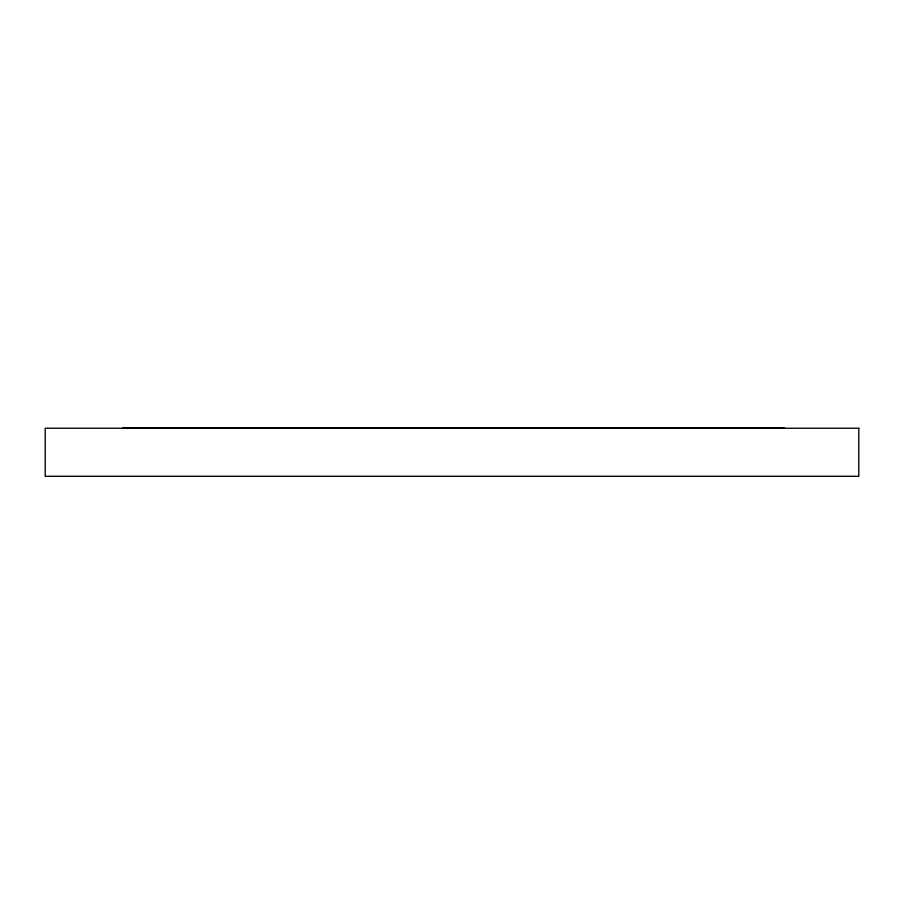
<?xml version="1.0" encoding="UTF-8"?>
<svg xmlns="http://www.w3.org/2000/svg" width="904" height="904" viewBox="0 0 904 904"><rect width="100%" height="100%" fill="white"/><g stroke="black" fill="none" stroke-linecap="round" stroke-linejoin="round"><path stroke-width="1.36" d="M123.023 427.705L784.536 427.705M858.8 428.247L45.2 428.247L45.2 476.295L858.8 476.295L858.8 428.247"/></g></svg>
